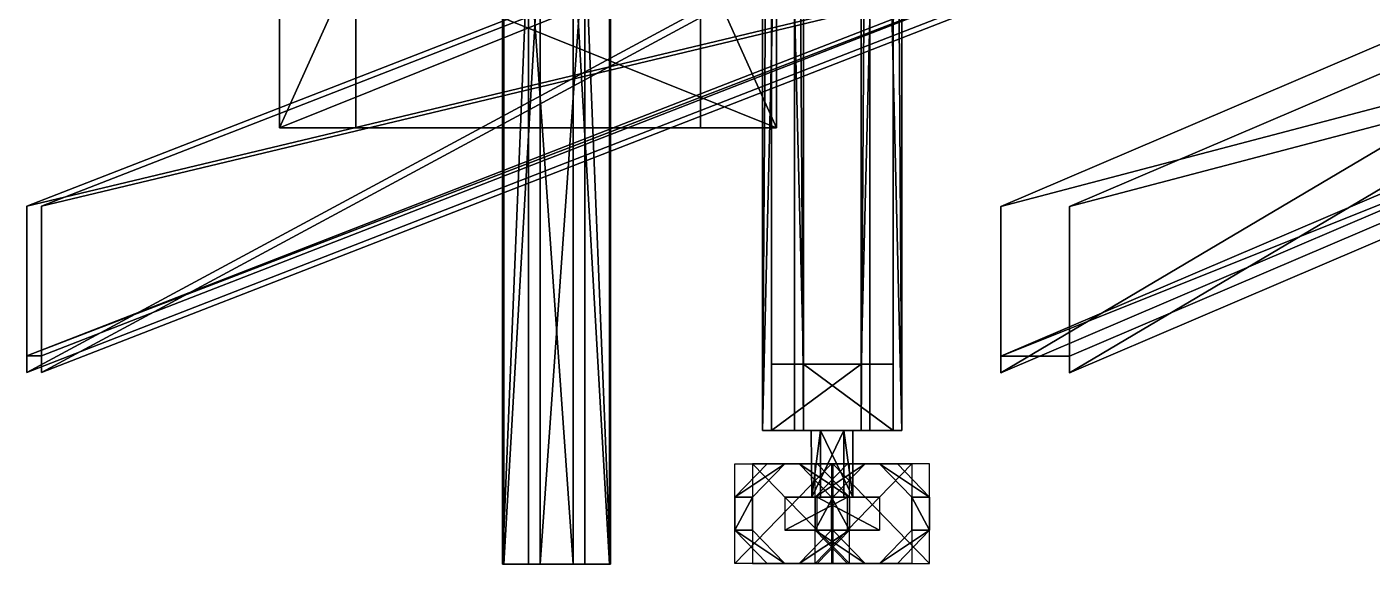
# Model space of a CAD drawing. Header units: metres. Extents: x -65 to 47, y 1 to 19.
# Drawn here: x 17.61 to 25.71, y 1.46 to 4.69 of the extents above; entities that cross this region are included whole.
import ezdxf

# ---------------------------------------------------------------- set-up
doc = ezdxf.new("R2010")
doc.units = ezdxf.units.M

msp = doc.modelspace()

# ---------------------------------------------------------------- linework, layer by layer
at = {"layer": 'Rotunda1'}
for points in [[(20.4794, 1.4556, 140.026), (20.4726, 5.25494, 140.294), (20.4794, 5.25494, 140.026)], [(20.4726, 5.25494, 140.294), (20.4794, 1.4556, 140.026), (20.4726, 1.4556, 140.294)], [(20.4726, 1.4556, 140.294), (20.628, 5.25494, 140.512), (20.4726, 5.25494, 140.294)], [(20.628, 5.25494, 140.512), (20.4726, 1.4556, 140.294), (20.628, 1.4556, 140.512)], [(20.4794, 1.4556, 140.026), (20.6981, 5.25494, 139.87), (20.6981, 1.4556, 139.87)], [(20.6981, 5.25494, 139.87), (20.4794, 1.4556, 140.026), (20.4794, 5.25494, 140.026)], [(20.628, 5.25494, 140.512), (20.8962, 1.4556, 140.519), (20.8962, 5.25494, 140.519)], [(20.8962, 1.4556, 140.519), (20.628, 5.25494, 140.512), (20.628, 1.4556, 140.512)], [(20.6981, 1.4556, 139.87), (20.9664, 5.25494, 139.877), (20.9664, 1.4556, 139.877)], [(20.9664, 5.25494, 139.877), (20.6981, 1.4556, 139.87), (20.6981, 5.25494, 139.87)], [(20.8962, 5.25494, 140.519), (21.115, 1.4556, 140.364), (21.115, 5.25494, 140.364)], [(21.115, 1.4556, 140.364), (20.8962, 5.25494, 140.519), (20.8962, 1.4556, 140.519)], [(21.1218, 1.4556, 140.096), (20.9664, 5.25494, 139.877), (21.1218, 5.25494, 140.096)], [(20.9664, 5.25494, 139.877), (21.1218, 1.4556, 140.096), (20.9664, 1.4556, 139.877)], [(21.115, 1.4556, 140.364), (21.1218, 5.25494, 140.096), (21.115, 5.25494, 140.364)], [(21.1218, 5.25494, 140.096), (21.115, 1.4556, 140.364), (21.1218, 1.4556, 140.096)]]:
    msp.add_3dface(points, dxfattribs=at)
at = {"layer": 'Rotunda2.011'}
for points in [[(17.6089, 2.60877, 131.741), (24.2964, 6.20877, 130.077), (24.2964, 5.20877, 130.077)], [(24.2964, 6.20877, 130.077), (17.6089, 2.60877, 131.741), (17.6089, 3.60877, 131.741)], [(17.6089, 3.60877, 131.741), (24.2964, 5.20877, 130.077), (24.2964, 6.20877, 130.077)], [(17.6963, 3.60877, 132.456), (24.3838, 5.20877, 130.792), (24.3838, 6.20877, 130.792)], [(17.6963, 2.60877, 132.456), (24.3838, 6.20877, 130.792), (24.3838, 5.20877, 130.792)], [(24.3838, 6.20877, 130.792), (17.6963, 2.60877, 132.456), (17.6963, 3.60877, 132.456)], [(17.6089, 2.70877, 131.741), (24.3838, 5.30877, 130.792), (17.6963, 2.70877, 132.456)], [(24.3838, 5.30877, 130.792), (17.6089, 2.70877, 131.741), (24.2964, 5.30877, 130.077)], [(24.3838, 5.30877, 130.792), (17.6089, 2.70877, 131.741), (17.6963, 2.70877, 132.456)], [(17.6089, 2.70877, 131.741), (24.3838, 5.30877, 130.792), (24.2964, 5.30877, 130.077)], [(24.2964, 5.20877, 130.077), (17.6089, 3.60877, 131.741), (17.6089, 2.60877, 131.741)], [(24.3838, 5.20877, 130.792), (17.6963, 3.60877, 132.456), (17.6963, 2.60877, 132.456)]]:
    msp.add_3dface(points, dxfattribs=at)
at = {"layer": 'Rotunda2.012'}
for points in [[(23.4714, 3.6056, 144.05), (29.5542, 5.2056, 147.289), (29.5542, 6.2056, 147.289)], [(23.4714, 2.6056, 144.05), (29.5542, 6.2056, 147.289), (29.5542, 5.2056, 147.289)], [(29.5542, 6.2056, 147.289), (23.4714, 2.6056, 144.05), (23.4714, 3.6056, 144.05)], [(23.8847, 2.6056, 143.461), (29.9676, 6.2056, 146.699), (29.9676, 5.2056, 146.699)], [(29.9676, 6.2056, 146.699), (23.8847, 2.6056, 143.461), (23.8847, 3.6056, 143.461)], [(23.8847, 3.6056, 143.461), (29.9676, 5.2056, 146.699), (29.9676, 6.2056, 146.699)], [(23.4714, 2.7056, 144.05), (29.9676, 5.3056, 146.699), (29.5542, 5.3056, 147.289)], [(29.9676, 5.3056, 146.699), (23.4714, 2.7056, 144.05), (23.8847, 2.7056, 143.461)], [(29.9676, 5.3056, 146.699), (23.4714, 2.7056, 144.05), (29.5542, 5.3056, 147.289)], [(23.4714, 2.7056, 144.05), (29.9676, 5.3056, 146.699), (23.8847, 2.7056, 143.461)], [(29.5542, 5.2056, 147.289), (23.4714, 3.6056, 144.05), (23.4714, 2.6056, 144.05)], [(29.9676, 5.2056, 146.699), (23.8847, 3.6056, 143.461), (23.8847, 2.6056, 143.461)]]:
    msp.add_3dface(points, dxfattribs=at)
at = {"layer": 'Support.011'}
for points in [[(22.0367, 2.25877, 127.785), (22.2299, 10.3313, 127.737), (22.2299, 2.25877, 127.737)], [(22.2299, 10.3313, 127.737), (22.0367, 2.25877, 127.785), (22.0367, 10.3313, 127.785)], [(22.0367, 2.25877, 127.785), (22.0901, 10.3313, 127.999), (22.0367, 10.3313, 127.785)], [(22.0901, 10.3313, 127.999), (22.0367, 2.25877, 127.785), (22.0901, 2.25877, 127.999)], [(22.0901, 10.3313, 127.999), (22.2834, 2.65877, 127.951), (22.2834, 10.3313, 127.951)], [(22.2834, 2.65877, 127.951), (22.0901, 10.3313, 127.999), (22.0901, 2.65877, 127.999)], [(22.2834, 2.25877, 127.951), (22.2299, 10.3313, 127.737), (22.2834, 10.3313, 127.951)], [(22.2299, 10.3313, 127.737), (22.2834, 2.25877, 127.951), (22.2299, 2.25877, 127.737)], [(22.6297, 2.65877, 130.168), (22.823, 10.3313, 130.12), (22.823, 2.65877, 130.12)], [(22.823, 10.3313, 130.12), (22.6297, 2.65877, 130.168), (22.6297, 10.3313, 130.168)], [(22.6297, 2.25877, 130.168), (22.6831, 10.3313, 130.383), (22.6297, 10.3313, 130.168)], [(22.6831, 10.3313, 130.383), (22.6297, 2.25877, 130.168), (22.6831, 2.25877, 130.383)], [(22.6831, 10.3313, 130.383), (22.8764, 2.25877, 130.335), (22.8764, 10.3313, 130.335)], [(22.8764, 2.25877, 130.335), (22.6831, 10.3313, 130.383), (22.6831, 2.25877, 130.383)], [(22.8764, 2.25877, 130.335), (22.823, 10.3313, 130.12), (22.8764, 10.3313, 130.335)], [(22.823, 10.3313, 130.12), (22.8764, 2.25877, 130.335), (22.823, 2.25877, 130.12)], [(22.823, 2.65877, 130.12), (22.0901, 2.65877, 127.999), (22.6297, 2.65877, 130.168)], [(22.0901, 2.65877, 127.999), (22.823, 2.65877, 130.12), (22.2834, 2.65877, 127.951)], [(22.0901, 2.25877, 127.999), (22.6297, 2.65877, 130.168), (22.0901, 2.65877, 127.999)], [(22.6297, 2.65877, 130.168), (22.0901, 2.25877, 127.999), (22.6297, 2.25877, 130.168)], [(22.823, 2.25877, 130.12), (22.2834, 2.65877, 127.951), (22.823, 2.65877, 130.12)], [(22.2834, 2.65877, 127.951), (22.823, 2.25877, 130.12), (22.2834, 2.25877, 127.951)], [(22.0367, 2.25877, 127.785), (22.2834, 2.25877, 127.951), (22.0901, 2.25877, 127.999)], [(22.2834, 2.25877, 127.951), (22.0367, 2.25877, 127.785), (22.2299, 2.25877, 127.737)], [(22.0901, 2.25877, 127.999), (22.823, 2.25877, 130.12), (22.6297, 2.25877, 130.168)], [(22.823, 2.25877, 130.12), (22.0901, 2.25877, 127.999), (22.2834, 2.25877, 127.951)], [(22.333, 1.85877, 128.976), (22.3867, 2.25877, 129.192), (22.3304, 2.25877, 128.965)], [(22.5265, 2.25877, 128.928), (22.333, 1.85877, 128.976), (22.3304, 2.25877, 128.965)], [(22.3867, 2.25877, 129.192), (22.333, 1.85877, 128.976), (22.3867, 1.85877, 129.192)], [(22.333, 1.85877, 128.976), (22.5265, 2.25877, 128.928), (22.5265, 1.85877, 128.928)], [(22.3867, 2.25877, 129.192), (22.5802, 1.85877, 129.144), (22.5802, 2.25877, 129.144)], [(22.5802, 1.85877, 129.144), (22.3867, 2.25877, 129.192), (22.3867, 1.85877, 129.192)], [(22.5802, 1.85877, 129.144), (22.5265, 2.25877, 128.928), (22.5802, 2.25877, 129.144)], [(22.5265, 2.25877, 128.928), (22.5802, 1.85877, 129.144), (22.5265, 1.85877, 128.928)], [(22.6297, 2.25877, 130.168), (22.8764, 2.25877, 130.335), (22.6831, 2.25877, 130.383)], [(22.8764, 2.25877, 130.335), (22.6297, 2.25877, 130.168), (22.823, 2.25877, 130.12)], [(21.8698, 1.45877, 127.946), (22.4521, 2.05877, 127.801), (22.4521, 1.45877, 127.801)], [(22.4521, 2.05877, 127.801), (21.8698, 1.45877, 127.946), (21.8698, 2.05877, 127.946)], [(22.172, 2.05877, 128.329), (21.8698, 1.85877, 127.946), (21.9772, 1.85877, 128.377)], [(21.8698, 1.85877, 127.946), (22.172, 2.05877, 128.329), (22.0646, 2.05877, 127.897)], [(21.9772, 2.05877, 128.377), (22.5595, 1.45877, 128.232), (22.5595, 2.05877, 128.232)], [(22.5595, 1.45877, 128.232), (21.9772, 2.05877, 128.377), (21.9772, 1.45877, 128.377)], [(22.3653, 2.05877, 128.281), (22.0646, 2.05877, 127.897), (22.172, 2.05877, 128.329)], [(22.0646, 2.05877, 127.897), (22.3653, 2.05877, 128.281), (22.2579, 2.05877, 127.849)], [(22.5595, 1.85877, 128.232), (22.2579, 2.05877, 127.849), (22.3653, 2.05877, 128.281)], [(22.2579, 2.05877, 127.849), (22.5595, 1.85877, 128.232), (22.4521, 1.85877, 127.801)], [(22.3531, 1.45877, 129.888), (22.9354, 2.05877, 129.743), (22.9354, 1.45877, 129.743)], [(22.9354, 2.05877, 129.743), (22.3531, 1.45877, 129.888), (22.3531, 2.05877, 129.888)], [(22.6553, 2.05877, 130.271), (22.3531, 1.85877, 129.888), (22.4605, 1.85877, 130.32)], [(22.3531, 1.85877, 129.888), (22.6553, 2.05877, 130.271), (22.5479, 2.05877, 129.84)], [(22.4605, 2.05877, 130.32), (23.0428, 1.45877, 130.175), (23.0428, 2.05877, 130.175)], [(23.0428, 1.45877, 130.175), (22.4605, 2.05877, 130.32), (22.4605, 1.45877, 130.32)], [(22.8486, 2.05877, 130.223), (22.5479, 2.05877, 129.84), (22.6553, 2.05877, 130.271)], [(22.5479, 2.05877, 129.84), (22.8486, 2.05877, 130.223), (22.7412, 2.05877, 129.791)], [(23.0428, 1.85877, 130.175), (22.7412, 2.05877, 129.791), (22.8486, 2.05877, 130.223)], [(22.7412, 2.05877, 129.791), (23.0428, 1.85877, 130.175), (22.9354, 1.85877, 129.743)], [(21.8698, 1.65877, 127.946), (21.9772, 1.85877, 128.377), (21.8698, 1.85877, 127.946)], [(21.9772, 1.85877, 128.377), (21.8698, 1.65877, 127.946), (21.9772, 1.65877, 128.377)], [(22.7412, 1.85877, 129.791), (22.172, 1.85877, 128.329), (22.5479, 1.85877, 129.84)], [(22.172, 1.85877, 128.329), (22.7412, 1.85877, 129.791), (22.3653, 1.85877, 128.281)], [(22.172, 1.65877, 128.329), (22.5479, 1.85877, 129.84), (22.172, 1.85877, 128.329)], [(22.5479, 1.85877, 129.84), (22.172, 1.65877, 128.329), (22.5479, 1.65877, 129.84)], [(22.3531, 1.65877, 129.888), (22.4605, 1.85877, 130.32), (22.3531, 1.85877, 129.888)], [(22.4605, 1.85877, 130.32), (22.3531, 1.65877, 129.888), (22.4605, 1.65877, 130.32)], [(22.7412, 1.65877, 129.791), (22.3653, 1.85877, 128.281), (22.7412, 1.85877, 129.791)], [(22.3653, 1.85877, 128.281), (22.7412, 1.65877, 129.791), (22.3653, 1.65877, 128.281)], [(22.5595, 1.65877, 128.232), (22.4521, 1.85877, 127.801), (22.5595, 1.85877, 128.232)], [(22.4521, 1.85877, 127.801), (22.5595, 1.65877, 128.232), (22.4521, 1.65877, 127.801)], [(23.0428, 1.65877, 130.175), (22.9354, 1.85877, 129.743), (23.0428, 1.85877, 130.175)], [(22.9354, 1.85877, 129.743), (23.0428, 1.65877, 130.175), (22.9354, 1.65877, 129.743)], [(21.8698, 1.65877, 127.946), (22.172, 1.45877, 128.329), (21.9772, 1.65877, 128.377)], [(22.172, 1.45877, 128.329), (21.8698, 1.65877, 127.946), (22.0646, 1.45877, 127.897)], [(22.172, 1.65877, 128.329), (22.7412, 1.65877, 129.791), (22.5479, 1.65877, 129.84)], [(22.7412, 1.65877, 129.791), (22.172, 1.65877, 128.329), (22.3653, 1.65877, 128.281)], [(22.2579, 1.45877, 127.849), (22.5595, 1.65877, 128.232), (22.3653, 1.45877, 128.281)], [(22.5595, 1.65877, 128.232), (22.2579, 1.45877, 127.849), (22.4521, 1.65877, 127.801)], [(22.3531, 1.65877, 129.888), (22.6553, 1.45877, 130.271), (22.4605, 1.65877, 130.32)], [(22.6553, 1.45877, 130.271), (22.3531, 1.65877, 129.888), (22.5479, 1.45877, 129.84)], [(22.7412, 1.45877, 129.791), (23.0428, 1.65877, 130.175), (22.8486, 1.45877, 130.223)], [(23.0428, 1.65877, 130.175), (22.7412, 1.45877, 129.791), (22.9354, 1.65877, 129.743)]]:
    msp.add_3dface(points, dxfattribs=at)
at = {"layer": 'Tunnel4.011'}
for points in [[(19.1301, 4.07933, 128.908), (19.5885, 5.09824, 130.751), (19.1301, 5.09824, 128.908)], [(19.5885, 5.09824, 130.751), (19.1301, 4.07933, 128.908), (19.5885, 4.07933, 130.751)], [(19.1301, 4.07933, 128.908), (21.6629, 5.09824, 128.278), (21.6629, 4.07933, 128.278)], [(21.6629, 5.09824, 128.278), (19.1301, 4.07933, 128.908), (19.1301, 5.09824, 128.908)], [(19.5885, 5.09824, 130.751), (22.1213, 4.07933, 130.121), (22.1213, 5.09824, 130.121)], [(22.1213, 4.07933, 130.121), (19.5885, 5.09824, 130.751), (19.5885, 4.07933, 130.751)], [(22.1213, 4.07933, 130.121), (21.6629, 5.09824, 128.278), (22.1213, 5.09824, 130.121)], [(21.6629, 5.09824, 128.278), (22.1213, 4.07933, 130.121), (21.6629, 4.07933, 128.278)], [(19.1301, 4.07933, 128.908), (22.1213, 4.07933, 130.121), (19.5885, 4.07933, 130.751)], [(22.1213, 4.07933, 130.121), (19.1301, 4.07933, 128.908), (21.6629, 4.07933, 128.278)]]:
    msp.add_3dface(points, dxfattribs=at)

doc.saveas('drawing.dxf')
